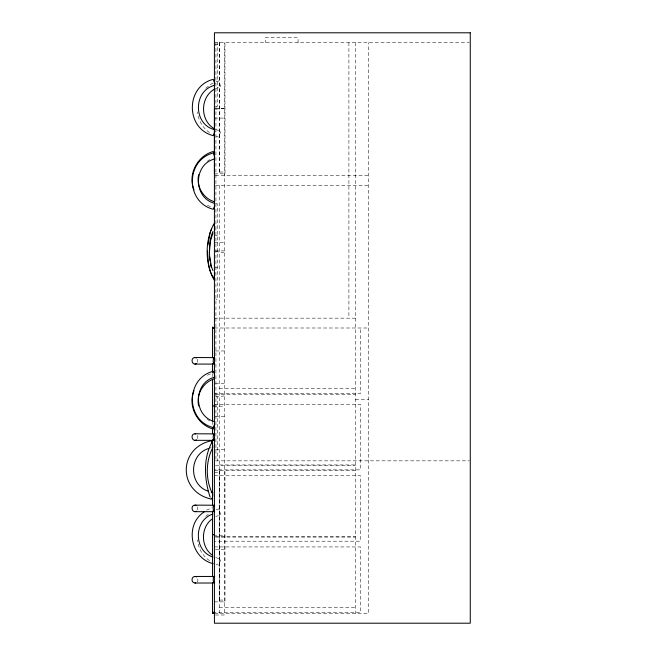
<?xml version="1.0" encoding="UTF-8"?>
<svg xmlns="http://www.w3.org/2000/svg" width="656" height="656" viewBox="0 0 656 656"><rect width="100%" height="100%" fill="white"/><g stroke="black" fill="none" stroke-linecap="round" stroke-linejoin="round"><path stroke-width="0.49" stroke-dasharray="3.28 2.46" d="M197.62 362.44L197.62 359.16M197.62 438.7L197.62 435.42M197.62 510.04L197.62 506.76M197.136 582.061L197.923 580.593L197.62 578.1M205.746 88.273L211.814 83.615L215.16 82.23M207.222 161.417L209.625 159.58M205.746 516.313L209.535 513.402M215.996 81.877L218.514 80.844L220.826 86.436L215.717 88.552M207.403 375.191L212.421 373.108M206.517 510.163L212.372 507.736M215.996 509.917L218.514 508.884L220.826 514.476L215.717 516.592M209.485 448.179L211.265 447.54M215.406 109.208L224.262 108.232M215.471 396.806L224.262 395.962M214.422 42.64L469.245 42.64M214.422 44.444L219.67 44.444M215.922 106.485L217.415 106.485L217.415 42.64M215.299 108.24L225.016 108.24M214.422 118.08L224.262 118.08M219.719 172.036L224.967 172.036M214.373 173.84L225.016 173.84L224.967 42.64M215.447 175.48L368.582 175.48M215.406 185.32L368.582 185.32M215.922 203.852L217.415 203.852L217.415 299.628L215.922 299.628M215.422 235.775L217.415 235.775M214.422 242.72L224.262 242.72M215.406 250.92L224.262 250.92M215.422 267.705L217.415 267.705M214.422 318.16L355.462 318.16M214.422 328L368.582 328M215.406 350.96L224.262 350.96M215.406 383.76L224.262 383.76M219.342 388.68L355.462 388.68M214.422 393.6L360.382 393.6L360.382 328M215.447 394.42L355.462 394.42M215.922 396.995L217.415 396.995L217.415 460.84M355.462 399.34L368.582 399.34M214.422 404.26L360.382 404.26L360.382 469.86L214.422 469.86M213.52 406.162L224.262 406.162M215.406 416.56L224.262 416.56M215.406 449.36L224.262 449.36M215.422 460.84L469.245 460.84M219.342 464.94L355.462 464.94M215.447 465.76L355.462 465.76M214.422 470.68L355.462 470.68M214.422 472.484L219.67 472.484M214.422 475.6L360.382 475.6L360.382 541.2L214.422 541.2M213.52 535.239L224.262 535.239M215.299 536.28L355.462 536.28M215.447 537.1L355.462 537.1M214.422 546.94L360.382 546.94L360.382 612.54L214.422 612.54M215.406 549.4L224.262 549.4M219.719 600.076L224.967 600.076M214.373 601.88L225.016 601.88L224.967 470.68M219.342 607.62L355.462 607.62M214.496 613.36L368.582 613.36L368.582 42.64M215.406 615L224.262 615L224.262 42.64M215.406 251.592L224.262 252.568M215.717 129.412L220.826 131.536L218.514 137.129L215.996 136.087M207.403 205.369L212.421 207.452M215.717 557.452L220.826 559.576L218.514 565.169L215.996 564.127M209.535 132.61C202.679 128.002 198.104 120.073 197.538 111.832M207.222 419.143L209.625 420.98M209.535 560.65C202.679 556.042 198.104 548.113 197.538 539.872M355.462 42.64L355.462 613.36M348.902 42.64L348.902 318.16M298.062 42.64L298.062 37.72L265.262 37.72L265.262 42.64M224.639 173.84L224.639 174.586M224.639 601.88L224.639 602.626M219.719 42.64L219.719 173.84M219.719 470.68L219.719 601.88M219.67 42.64L219.67 173.84M219.67 470.68L219.67 601.88M219.342 41.894L219.342 42.64M219.342 185.32L219.342 615M215.922 42.64L215.922 460.84M212.544 373.69L212.544 376.741M212.544 422.218L212.544 424.604"/><path stroke-width="0.98" d="M209.436 252.47L210.379 241.187L212.962 232.921M212.191 499.995L212.847 494.608M207.878 245.09L210.182 232.306M214.774 272.962L214.069 278.406C208.059 270.772 208.075 260.284 207.575 251.01M214.422 277.135L214.069 279.858C204.861 263.433 204.836 240.039 214.069 223.622L214.766 228.977M198.686 174.652C195.849 186.14 203.36 198.702 214.733 201.851M210.551 231.396L211.658 228.682M212.962 231.47C208.903 240.695 209.043 251.182 210.027 261.031M214.955 131.438L213.216 135.636C185.377 128.691 185.377 86.305 213.216 79.351L214.955 83.55M214.725 205.771L213.266 209.289C185.427 202.335 185.427 159.949 213.266 153.004L214.725 156.522M194.012 390.673C187.493 405.892 197.374 424.875 213.266 429.049L214.725 425.531M214.725 424.038L213.266 427.556C185.427 420.611 185.427 378.225 213.266 371.271L214.725 374.789M211.568 498.224L211.158 499.077C177.956 491.688 177.956 448.171 211.158 440.783L212.183 442.931M212.446 448.335C205.574 461.832 205.574 480.085 212.446 493.583M214.873 88.904C199.777 97.031 199.777 120.942 214.873 129.06M204.237 511.91C184.295 524.464 190.371 558.322 213.216 563.676M212.47 518.789C200.449 527.022 200.449 547.03 212.47 555.263M196.505 363.637C192.019 366.22 189.937 357.586 194.971 357.52L214.725 357.635M196.505 439.897C192.019 442.48 189.937 433.846 194.971 433.78L214.725 433.895M196.505 511.237C192.019 513.82 189.937 505.186 194.971 505.12L214.725 505.235M214.684 85.305C193.02 90.421 193.02 124.566 214.684 129.691M214.733 158.949C193.069 164.074 193.069 198.219 214.733 203.335M214.733 377.225C193.069 382.341 193.069 416.486 214.733 421.611M214.733 378.709C203.36 381.858 195.849 394.42 198.686 405.908M212.979 514.05C193.471 520.011 193.471 551.065 212.979 557.026M214.422 357.52C212.774 358.742 212.61 363.473 214.725 363.965M214.422 433.78C212.774 435.002 212.61 439.733 214.725 440.225M214.422 505.12C212.774 506.342 212.61 511.073 214.725 511.565M214.725 576.575C212.618 576.903 212.618 582.577 214.725 582.905M208.6 448.499C188.551 454.6 188.551 485.251 208.6 491.36M214.422 576.46L194.971 576.46C191.011 576.427 191.011 583.053 194.971 583.02L214.422 583.02M194.971 583.02L195.767 582.905M214.422 108.24L214.422 173.84M212.544 328.041L214.496 328.041M212.544 328.049L214.537 328.049M194.971 364.08L214.422 364.08M212.544 405.892L214.537 405.892M194.971 440.34L214.422 440.34M194.971 511.68L214.422 511.68M212.544 534.492L214.537 534.492M212.544 612.327L214.537 612.327M212.544 613.36L214.496 613.36M194.971 357.52L196.505 357.963M194.971 433.78L195.767 433.895M194.971 505.12L196.505 505.563M194.971 576.46L196.505 576.903M211.265 492.32L213.036 492.951M214.725 155.029L213.266 151.511C197.374 155.685 187.493 174.668 194.012 189.887M212.962 270.559L211.503 266.967L209.674 256.857M210.15 497.133C204.237 479.749 202.917 458.273 212.191 441.923L212.847 447.31M210.379 263.745L211.273 267.484M214.602 229.157L214.766 230.428M212.544 326.95L212.544 357.75M212.544 363.547L212.544 372.682M212.544 379.258L212.544 421.201M212.544 427.671L212.544 433.821M212.544 439.569L212.544 505.915M212.544 511.016L212.544 576.837M212.544 582.626L212.544 613.409M470.262 32.8L214.422 32.8L214.422 623.2L470.262 623.2L470.262 32.8"/></g></svg>
